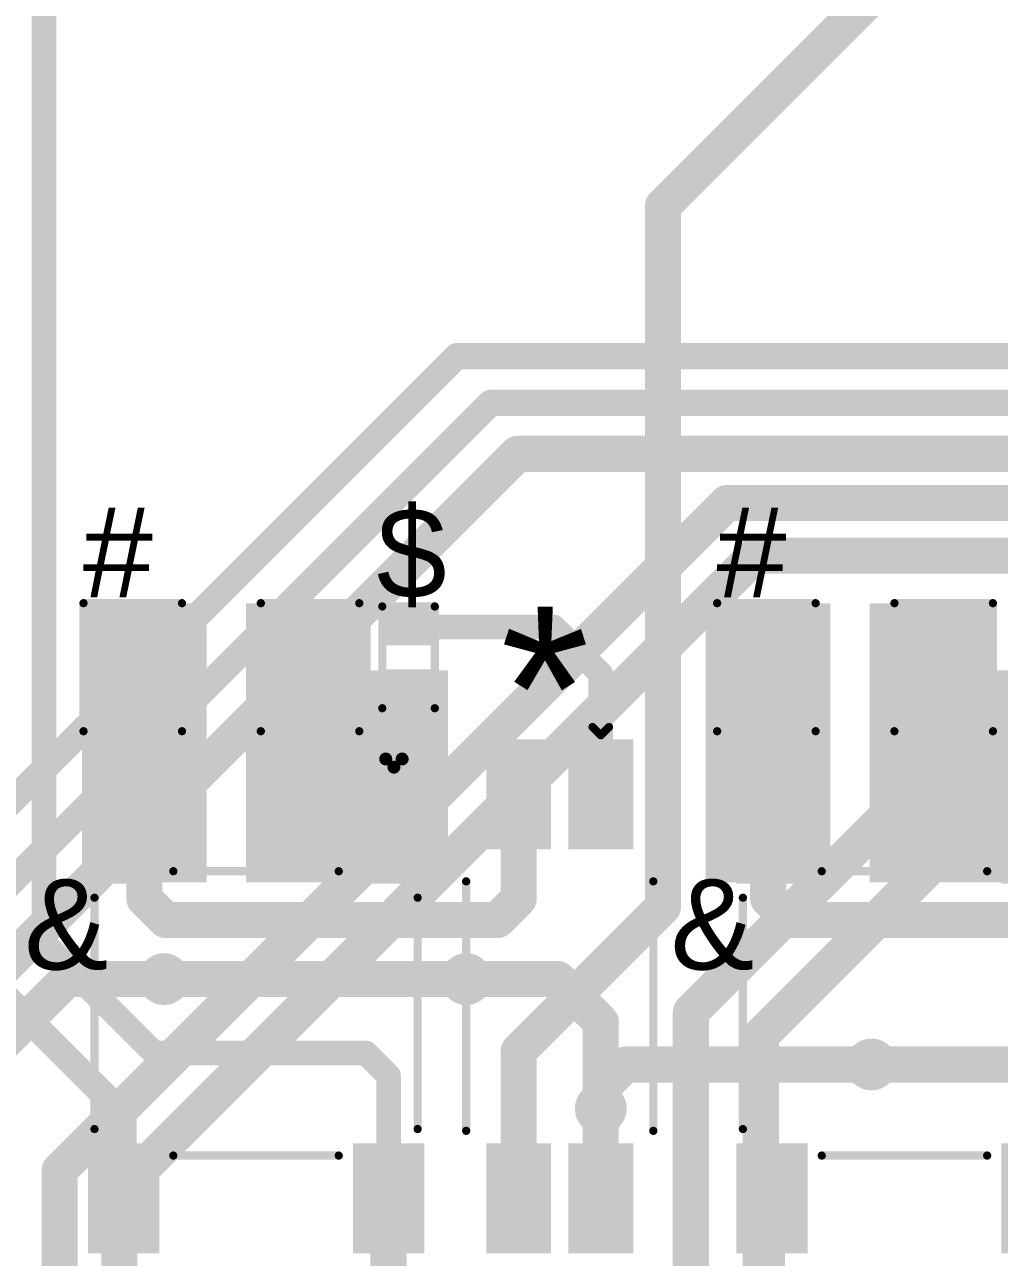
# Model space of a CAD drawing. Header units: millimetres. Extents: x -0.15 to 3.79, y -0.54 to 3.26.
# Drawn here: x 1.431 to 2.025, y 0.299 to 1.05 of the extents above; entities that cross this region are included whole.
import ezdxf

# ---------------------------------------------------------------- set-up
doc = ezdxf.new("R2010")
doc.units = ezdxf.units.MM
doc.header["$MEASUREMENT"] = 0
for name, color, linetype in [('BottomLayer', 5, 'Continuous'), ('BottomSolder', 6, 'Continuous'), ('TopLayer', 1, 'Continuous'), ('TopOverlay', 2, 'Continuous'), ('TopPaste', 8, 'Continuous'), ('TopSolder', 216, 'Continuous'), ('ViaHoleLayer', 16, 'Continuous')]:
    doc.layers.add(name, color=color, linetype=linetype)
doc.styles.add('Arial', font='arial.ttf', dxfattribs={"height": 0.2})

# ---------------------------------------------------------------- blocks, each defined once
blk = doc.blocks.new('C___1206_14')
at = {"layer": 'TopLayer'}
for points in [[(-0.08, 0.035), (-0.02, 0.035), (-0.02, -0.035), (-0.08, -0.035)], [(0.02, 0.035), (0.08, 0.035), (0.08, -0.035), (0.02, -0.035)]]:
    blk.add_hatch(color=1, dxfattribs=at).paths.add_polyline_path(points)
at = {"layer": 'TopPaste'}
for points in [[(-0.08, 0.035), (-0.02, 0.035), (-0.02, -0.035), (-0.08, -0.035)], [(0.02, 0.035), (0.08, 0.035), (0.08, -0.035), (0.02, -0.035)]]:
    blk.add_hatch(color=8, dxfattribs=at).paths.add_polyline_path(points)
at = {"layer": 'TopSolder'}
for points in [[(-0.084, 0.039), (-0.016, 0.039), (-0.016, -0.039), (-0.084, -0.039)], [(0.016, 0.039), (0.084, 0.039), (0.084, -0.039), (0.016, -0.039)]]:
    blk.add_hatch(color=216, dxfattribs=at).paths.add_polyline_path(points)
at = {"layer": 'TopOverlay', "const_width": 0.005}
for points in [[(-0.084, -0.039), (-0.084, 0.039)], [(-0.084, 0.039), (-0.024, 0.039)], [(0.024, 0.039), (0.084, 0.039)], [(0.084, -0.039), (0.084, 0.039)], [(-0.084, -0.039), (-0.024, -0.039)], [(0.024, -0.039), (0.084, -0.039)]]:
    blk.add_lwpolyline(points, dxfattribs=at)
at = {"layer": 'TopOverlay', "const_width": 0.0025}
for points in [[(-0.08525, 0.039, 1), (-0.08275, 0.039, 1)], [(-0.08525, 0.039, 1), (-0.08275, 0.039, 1)], [(-0.02525, 0.039, 1), (-0.02275, 0.039, 1)], [(0.02275, 0.039, 1), (0.02525, 0.039, 1)], [(0.08275, 0.039, 1), (0.08525, 0.039, 1)], [(0.08275, 0.039, 1), (0.08525, 0.039, 1)], [(-0.08525, -0.039, 1), (-0.08275, -0.039, 1)], [(-0.08525, -0.039, 1), (-0.08275, -0.039, 1)], [(-0.02525, -0.039, 1), (-0.02275, -0.039, 1)], [(0.02275, -0.039, 1), (0.02525, -0.039, 1)], [(0.08275, -0.039, 1), (0.08525, -0.039, 1)], [(0.08275, -0.039, 1), (0.08525, -0.039, 1)]]:
    blk.add_lwpolyline(points, format="xyb", close=True, dxfattribs=at)
blk = doc.blocks.new('C___1206_15')
at = {"layer": 'TopLayer'}
for points in [[(-0.08, 0.035), (-0.02, 0.035), (-0.02, -0.035), (-0.08, -0.035)], [(0.02, 0.035), (0.08, 0.035), (0.08, -0.035), (0.02, -0.035)]]:
    blk.add_hatch(color=1, dxfattribs=at).paths.add_polyline_path(points)
at = {"layer": 'TopPaste'}
for points in [[(-0.08, 0.035), (-0.02, 0.035), (-0.02, -0.035), (-0.08, -0.035)], [(0.02, 0.035), (0.08, 0.035), (0.08, -0.035), (0.02, -0.035)]]:
    blk.add_hatch(color=8, dxfattribs=at).paths.add_polyline_path(points)
at = {"layer": 'TopSolder'}
for points in [[(-0.084, 0.039), (-0.016, 0.039), (-0.016, -0.039), (-0.084, -0.039)], [(0.016, 0.039), (0.084, 0.039), (0.084, -0.039), (0.016, -0.039)]]:
    blk.add_hatch(color=216, dxfattribs=at).paths.add_polyline_path(points)
at = {"layer": 'TopOverlay', "const_width": 0.005}
for points in [[(-0.084, -0.039), (-0.084, 0.039)], [(-0.084, 0.039), (-0.024, 0.039)], [(0.024, 0.039), (0.084, 0.039)], [(0.084, -0.039), (0.084, 0.039)], [(-0.084, -0.039), (-0.024, -0.039)], [(0.024, -0.039), (0.084, -0.039)]]:
    blk.add_lwpolyline(points, dxfattribs=at)
at = {"layer": 'TopOverlay', "const_width": 0.0025}
for points in [[(-0.08525, 0.039, 1), (-0.08275, 0.039, 1)], [(-0.08525, 0.039, 1), (-0.08275, 0.039, 1)], [(-0.02525, 0.039, 1), (-0.02275, 0.039, 1)], [(0.02275, 0.039, 1), (0.02525, 0.039, 1)], [(0.08275, 0.039, 1), (0.08525, 0.039, 1)], [(0.08275, 0.039, 1), (0.08525, 0.039, 1)], [(-0.08525, -0.039, 1), (-0.08275, -0.039, 1)], [(-0.08525, -0.039, 1), (-0.08275, -0.039, 1)], [(-0.02525, -0.039, 1), (-0.02275, -0.039, 1)], [(0.02275, -0.039, 1), (0.02525, -0.039, 1)], [(0.08275, -0.039, 1), (0.08525, -0.039, 1)], [(0.08275, -0.039, 1), (0.08525, -0.039, 1)]]:
    blk.add_lwpolyline(points, format="xyb", close=True, dxfattribs=at)
blk = doc.blocks.new('SOP_4_1_27_________B____2_6___43')
at = {"layer": 'TopLayer'}
for points in [[(-0.15256, 0.04075), (-0.0935, 0.04075), (-0.0935, 0.00925), (-0.15256, 0.00925)], [(0.0935, 0.04075), (0.15256, 0.04075), (0.15256, 0.00925), (0.0935, 0.00925)], [(0.0935, 0.04075), (0.15256, 0.04075), (0.15256, 0.00925), (0.0935, 0.00925)], [(-0.15256, -0.00925), (-0.0935, -0.00925), (-0.0935, -0.04075), (-0.15256, -0.04075)], [(0.0935, -0.00925), (0.15256, -0.00925), (0.15256, -0.04075), (0.0935, -0.04075)]]:
    blk.add_hatch(color=1, dxfattribs=at).paths.add_polyline_path(points)
at = {"layer": 'TopPaste'}
for points in [[(-0.15256, 0.04075), (-0.0935, 0.04075), (-0.0935, 0.00925), (-0.15256, 0.00925)], [(0.0935, 0.04075), (0.15256, 0.04075), (0.15256, 0.00925), (0.0935, 0.00925)], [(0.0935, 0.04075), (0.15256, 0.04075), (0.15256, 0.00925), (0.0935, 0.00925)], [(-0.15256, -0.00925), (-0.0935, -0.00925), (-0.0935, -0.04075), (-0.15256, -0.04075)], [(0.0935, -0.00925), (0.15256, -0.00925), (0.15256, -0.04075), (0.0935, -0.04075)]]:
    blk.add_hatch(color=8, dxfattribs=at).paths.add_polyline_path(points)
at = {"layer": 'TopSolder'}
for points in [[(-0.15656, 0.04475), (-0.0895, 0.04475), (-0.0895, 0.00525), (-0.15656, 0.00525)], [(0.0895, 0.04475), (0.15656, 0.04475), (0.15656, 0.00525), (0.0895, 0.00525)], [(0.0895, 0.04475), (0.15656, 0.04475), (0.15656, 0.00525), (0.0895, 0.00525)], [(-0.15656, -0.00525), (-0.0895, -0.00525), (-0.0895, -0.04475), (-0.15656, -0.04475)], [(0.0895, -0.00525), (0.15656, -0.00525), (0.15656, -0.04475), (0.0895, -0.04475)]]:
    blk.add_hatch(color=216, dxfattribs=at).paths.add_polyline_path(points)
at = {"layer": 'TopOverlay', "const_width": 0.005}
for points in [[(0.082, 0.057), (-0.07, 0.057)], [(-0.159, 0.025), (-0.164, 0.03)], [(-0.164, 0.02), (-0.164, 0.03)], [(-0.164, 0.02), (-0.159, 0.025)], [(0.082, -0.057), (-0.07, -0.057)]]:
    blk.add_lwpolyline(points, dxfattribs=at)
at = {"layer": 'TopOverlay', "const_width": 0.0025}
for points in [[(-0.07125, 0.057, 1), (-0.06875, 0.057, 1)], [(0.08075, 0.057, 1), (0.08325, 0.057, 1)], [(-0.16525, 0.03, 1), (-0.16275, 0.03, 1)], [(-0.16525, 0.03, 1), (-0.16275, 0.03, 1)], [(-0.16025, 0.025, 1), (-0.15775, 0.025, 1)], [(-0.16025, 0.025, 1), (-0.15775, 0.025, 1)], [(-0.16525, 0.02, 1), (-0.16275, 0.02, 1)], [(-0.16525, 0.02, 1), (-0.16275, 0.02, 1)], [(-0.07125, -0.057, 1), (-0.06875, -0.057, 1)], [(0.08075, -0.057, 1), (0.08325, -0.057, 1)]]:
    blk.add_lwpolyline(points, format="xyb", close=True, dxfattribs=at)
blk = doc.blocks.new('R___0402_88')
at = {"layer": 'TopLayer'}
for points in [[(-0.0275, -0.0125), (-0.0275, 0.0125), (-0.0095, 0.0125), (-0.0095, -0.0125)], [(0.0095, -0.0125), (0.0095, 0.0125), (0.0275, 0.0125), (0.0275, -0.0125)]]:
    blk.add_hatch(color=1, dxfattribs=at).paths.add_polyline_path(points)
at = {"layer": 'TopPaste'}
for points in [[(-0.0275, -0.0125), (-0.0275, 0.0125), (-0.0095, 0.0125), (-0.0095, -0.0125)], [(0.0095, -0.0125), (0.0095, 0.0125), (0.0275, 0.0125), (0.0275, -0.0125)]]:
    blk.add_hatch(color=8, dxfattribs=at).paths.add_polyline_path(points)
at = {"layer": 'TopSolder'}
for points in [[(-0.02967, -0.01467), (-0.02967, 0.01467), (-0.00733, 0.01467), (-0.00733, -0.01467)], [(0.00733, -0.01467), (0.00733, 0.01467), (0.02967, 0.01467), (0.02967, -0.01467)]]:
    blk.add_hatch(color=216, dxfattribs=at).paths.add_polyline_path(points)
at = {"layer": 'TopOverlay'}
for points, const_width in [([(-0.031, -0.016), (-0.031, 0.016)], 0.005), ([(0.031, 0.016), (-0.031, 0.016)], 0.005), ([(0.031, -0.016), (0.031, 0.016)], 0.005), ([(0.031, -0.016), (-0.031, -0.016)], 0.005), ([(0.032, -0.017), (-0.032, -0.017)], 0.000127)]:
    blk.add_lwpolyline(points, dxfattribs=dict(at, const_width=const_width))
for points, const_width in [([(-0.03225, 0.016, 1), (-0.02975, 0.016, 1)], 0.0025), ([(-0.03225, 0.016, 1), (-0.02975, 0.016, 1)], 0.0025), ([(0.02975, 0.016, 1), (0.03225, 0.016, 1)], 0.0025), ([(0.02975, 0.016, 1), (0.03225, 0.016, 1)], 0.0025), ([(-0.03225, -0.016, 1), (-0.02975, -0.016, 1)], 0.0025), ([(-0.03225, -0.016, 1), (-0.02975, -0.016, 1)], 0.0025), ([(0.02975, -0.016, 1), (0.03225, -0.016, 1)], 0.0025), ([(0.02975, -0.016, 1), (0.03225, -0.016, 1)], 0.0025), ([(-0.03203, -0.017, 1), (-0.03197, -0.017, 1)], 0.0000635), ([(0.03197, -0.017, 1), (0.03203, -0.017, 1)], 0.0000635)]:
    blk.add_lwpolyline(points, format="xyb", close=True, dxfattribs=dict(at, const_width=const_width))
blk = doc.blocks.new('ABS_183')
at = {"layer": 'TopLayer'}
for points in [[(-0.14213, 0.09843), (-0.08307, 0.09843), (-0.08307, 0.06299), (-0.14213, 0.06299)], [(0.08307, 0.09843), (0.14213, 0.09843), (0.14213, 0.06299), (0.08307, 0.06299)], [(-0.14213, -0.06299), (-0.08307, -0.06299), (-0.08307, -0.09843), (-0.14213, -0.09843)], [(0.08307, -0.06299), (0.14213, -0.06299), (0.14213, -0.09843), (0.08307, -0.09843)]]:
    blk.add_hatch(color=1, dxfattribs=at).paths.add_polyline_path(points)
at = {"layer": 'TopPaste'}
for points in [[(-0.14213, 0.09843), (-0.08307, 0.09843), (-0.08307, 0.06299), (-0.14213, 0.06299)], [(0.08307, 0.09843), (0.14213, 0.09843), (0.14213, 0.06299), (0.08307, 0.06299)], [(-0.14213, -0.06299), (-0.08307, -0.06299), (-0.08307, -0.09843), (-0.14213, -0.09843)], [(0.08307, -0.06299), (0.14213, -0.06299), (0.14213, -0.09843), (0.08307, -0.09843)]]:
    blk.add_hatch(color=8, dxfattribs=at).paths.add_polyline_path(points)
at = {"layer": 'TopSolder'}
for points in [[(-0.14613, 0.10243), (-0.07907, 0.10243), (-0.07907, 0.05899), (-0.14613, 0.05899)], [(0.07907, 0.10243), (0.14613, 0.10243), (0.14613, 0.05899), (0.07907, 0.05899)], [(-0.14613, -0.05899), (-0.07907, -0.05899), (-0.07907, -0.10243), (-0.14613, -0.10243)], [(0.07907, -0.05899), (0.14613, -0.05899), (0.14613, -0.10243), (0.07907, -0.10243)]]:
    blk.add_hatch(color=216, dxfattribs=at).paths.add_polyline_path(points)
at = {"layer": 'TopOverlay'}
for points, const_width in [([(0.07047, 0.09843), (-0.07047, 0.09843)], 0.005), ([(-0.155, 0.079), (-0.155, 0.089)], 0.00787), ([(-0.15, 0.084), (-0.155, 0.089)], 0.00787), ([(-0.155, 0.079), (-0.15, 0.084)], 0.00787), ([(-0.08661, -0.05039), (-0.08661, 0.05039)], 0.005), ([(0.08661, -0.05039), (0.08661, 0.05039)], 0.005), ([(0.07047, -0.09843), (-0.07047, -0.09843)], 0.005)]:
    blk.add_lwpolyline(points, dxfattribs=dict(at, const_width=const_width))
for points, const_width in [([(-0.07172, 0.09843, 1), (-0.06922, 0.09843, 1)], 0.0025), ([(0.06922, 0.09843, 1), (0.07172, 0.09843, 1)], 0.0025), ([(-0.15697, 0.089, 1), (-0.15303, 0.089, 1)], 0.00394), ([(-0.15697, 0.089, 1), (-0.15303, 0.089, 1)], 0.00394), ([(-0.15697, 0.079, 1), (-0.15303, 0.079, 1)], 0.00394), ([(-0.15697, 0.079, 1), (-0.15303, 0.079, 1)], 0.00394), ([(-0.15197, 0.084, 1), (-0.14803, 0.084, 1)], 0.00394), ([(-0.15197, 0.084, 1), (-0.14803, 0.084, 1)], 0.00394), ([(-0.08786, 0.05039, 1), (-0.08536, 0.05039, 1)], 0.0025), ([(0.08536, 0.05039, 1), (0.08786, 0.05039, 1)], 0.0025), ([(-0.08786, -0.05039, 1), (-0.08536, -0.05039, 1)], 0.0025), ([(0.08536, -0.05039, 1), (0.08786, -0.05039, 1)], 0.0025), ([(-0.07172, -0.09843, 1), (-0.06922, -0.09843, 1)], 0.0025), ([(0.06922, -0.09843, 1), (0.07172, -0.09843, 1)], 0.0025)]:
    blk.add_lwpolyline(points, format="xyb", close=True, dxfattribs=dict(at, const_width=const_width))
blk = doc.blocks.new('ABS_184')
at = {"layer": 'TopLayer'}
for points in [[(-0.14213, 0.09843), (-0.08307, 0.09843), (-0.08307, 0.06299), (-0.14213, 0.06299)], [(0.08307, 0.09843), (0.14213, 0.09843), (0.14213, 0.06299), (0.08307, 0.06299)], [(-0.14213, -0.06299), (-0.08307, -0.06299), (-0.08307, -0.09843), (-0.14213, -0.09843)], [(0.08307, -0.06299), (0.14213, -0.06299), (0.14213, -0.09843), (0.08307, -0.09843)]]:
    blk.add_hatch(color=1, dxfattribs=at).paths.add_polyline_path(points)
at = {"layer": 'TopPaste'}
for points in [[(-0.14213, 0.09843), (-0.08307, 0.09843), (-0.08307, 0.06299), (-0.14213, 0.06299)], [(0.08307, 0.09843), (0.14213, 0.09843), (0.14213, 0.06299), (0.08307, 0.06299)], [(-0.14213, -0.06299), (-0.08307, -0.06299), (-0.08307, -0.09843), (-0.14213, -0.09843)], [(0.08307, -0.06299), (0.14213, -0.06299), (0.14213, -0.09843), (0.08307, -0.09843)]]:
    blk.add_hatch(color=8, dxfattribs=at).paths.add_polyline_path(points)
at = {"layer": 'TopSolder'}
for points in [[(-0.14613, 0.10243), (-0.07907, 0.10243), (-0.07907, 0.05899), (-0.14613, 0.05899)], [(0.07907, 0.10243), (0.14613, 0.10243), (0.14613, 0.05899), (0.07907, 0.05899)], [(-0.14613, -0.05899), (-0.07907, -0.05899), (-0.07907, -0.10243), (-0.14613, -0.10243)], [(0.07907, -0.05899), (0.14613, -0.05899), (0.14613, -0.10243), (0.07907, -0.10243)]]:
    blk.add_hatch(color=216, dxfattribs=at).paths.add_polyline_path(points)
at = {"layer": 'TopOverlay'}
for points, const_width in [([(0.07047, 0.09843), (-0.07047, 0.09843)], 0.005), ([(-0.15, 0.084), (-0.155, 0.089)], 0.00787), ([(-0.155, 0.079), (-0.155, 0.089)], 0.00787), ([(-0.155, 0.079), (-0.15, 0.084)], 0.00787), ([(-0.08661, -0.05039), (-0.08661, 0.05039)], 0.005), ([(0.08661, -0.05039), (0.08661, 0.05039)], 0.005), ([(0.07047, -0.09843), (-0.07047, -0.09843)], 0.005)]:
    blk.add_lwpolyline(points, dxfattribs=dict(at, const_width=const_width))
for points, const_width in [([(-0.07172, 0.09843, 1), (-0.06922, 0.09843, 1)], 0.0025), ([(0.06922, 0.09843, 1), (0.07172, 0.09843, 1)], 0.0025), ([(-0.15697, 0.089, 1), (-0.15303, 0.089, 1)], 0.00394), ([(-0.15697, 0.089, 1), (-0.15303, 0.089, 1)], 0.00394), ([(-0.15697, 0.079, 1), (-0.15303, 0.079, 1)], 0.00394), ([(-0.15697, 0.079, 1), (-0.15303, 0.079, 1)], 0.00394), ([(-0.15197, 0.084, 1), (-0.14803, 0.084, 1)], 0.00394), ([(-0.15197, 0.084, 1), (-0.14803, 0.084, 1)], 0.00394), ([(-0.08786, 0.05039, 1), (-0.08536, 0.05039, 1)], 0.0025), ([(0.08536, 0.05039, 1), (0.08786, 0.05039, 1)], 0.0025), ([(-0.08786, -0.05039, 1), (-0.08536, -0.05039, 1)], 0.0025), ([(0.08536, -0.05039, 1), (0.08786, -0.05039, 1)], 0.0025), ([(-0.07172, -0.09843, 1), (-0.06922, -0.09843, 1)], 0.0025), ([(0.06922, -0.09843, 1), (0.07172, -0.09843, 1)], 0.0025)]:
    blk.add_lwpolyline(points, format="xyb", close=True, dxfattribs=dict(at, const_width=const_width))

msp = doc.modelspace()

# ---------------------------------------------------------------- hatches: boundary and pattern name
at = {"layer": 'BottomLayer'}
h = msp.add_hatch(color=5, dxfattribs=at)
edge = h.paths.add_edge_path()
edge.add_arc((1.516, 0.469), 0.01181, 0, 360)
h = msp.add_hatch(color=5, dxfattribs=at)
edge = h.paths.add_edge_path()
edge.add_arc((1.70011, 0.469), 0.01181, 0, 360)
h = msp.add_hatch(color=5, dxfattribs=at)
edge = h.paths.add_edge_path()
edge.add_arc((1.947, 0.417), 0.01181, 0, 360)
h = msp.add_hatch(color=5, dxfattribs=at)
edge = h.paths.add_edge_path()
edge.add_arc((1.78211, 0.39011), 0.01181, 0, 360)
at = {"layer": 'BottomSolder'}
h = msp.add_hatch(color=6, dxfattribs=at)
edge = h.paths.add_edge_path()
edge.add_arc((1.516, 0.469), 0.01581, 0, 360)
h = msp.add_hatch(color=6, dxfattribs=at)
edge = h.paths.add_edge_path()
edge.add_arc((1.70011, 0.469), 0.01581, 0, 360)
h = msp.add_hatch(color=6, dxfattribs=at)
edge = h.paths.add_edge_path()
edge.add_arc((1.947, 0.417), 0.01581, 0, 360)
h = msp.add_hatch(color=6, dxfattribs=at)
edge = h.paths.add_edge_path()
edge.add_arc((1.78211, 0.39011), 0.01581, 0, 360)
at = {"layer": 'TopLayer'}
for points in [[(1.466, 0.528), (1.542, 0.528), (1.542, 0.698), (1.466, 0.698)], [(1.566, 0.528), (1.642, 0.528), (1.642, 0.698), (1.566, 0.698)], [(1.846, 0.528), (1.922, 0.528), (1.922, 0.698), (1.846, 0.698)], [(1.946, 0.528), (2.022, 0.528), (2.022, 0.698), (1.946, 0.698)], [(1.628, 0.528), (1.689, 0.528), (1.689, 0.657), (1.628, 0.657)], [(2.008, 0.528), (2.069, 0.528), (2.069, 0.657), (2.008, 0.657)]]:
    msp.add_hatch(color=1, dxfattribs=at).paths.add_polyline_path(points)
h = msp.add_hatch(color=1, dxfattribs=at)
edge = h.paths.add_edge_path()
edge.add_arc((1.516, 0.469), 0.01181, 0, 360)
h = msp.add_hatch(color=1, dxfattribs=at)
edge = h.paths.add_edge_path()
edge.add_arc((1.70011, 0.469), 0.01181, 0, 360)
h = msp.add_hatch(color=1, dxfattribs=at)
edge = h.paths.add_edge_path()
edge.add_arc((1.947, 0.417), 0.01181, 0, 360)
h = msp.add_hatch(color=1, dxfattribs=at)
edge = h.paths.add_edge_path()
edge.add_arc((1.78211, 0.39011), 0.01181, 0, 360)
at = {"layer": 'TopSolder'}
h = msp.add_hatch(color=216, dxfattribs=at)
edge = h.paths.add_edge_path()
edge.add_arc((1.516, 0.469), 0.01581, 0, 360)
h = msp.add_hatch(color=216, dxfattribs=at)
edge = h.paths.add_edge_path()
edge.add_arc((1.70011, 0.469), 0.01581, 0, 360)
h = msp.add_hatch(color=216, dxfattribs=at)
edge = h.paths.add_edge_path()
edge.add_arc((1.947, 0.417), 0.01581, 0, 360)
h = msp.add_hatch(color=216, dxfattribs=at)
edge = h.paths.add_edge_path()
edge.add_arc((1.78211, 0.39011), 0.01581, 0, 360)
at = {"layer": 'ViaHoleLayer'}
h = msp.add_hatch(color=16, dxfattribs=at)
edge = h.paths.add_edge_path()
edge.add_arc((1.516, 0.469), 0.00591, 0, 360)
h = msp.add_hatch(color=16, dxfattribs=at)
edge = h.paths.add_edge_path()
edge.add_arc((1.70011, 0.469), 0.00591, 0, 360)
h = msp.add_hatch(color=16, dxfattribs=at)
edge = h.paths.add_edge_path()
edge.add_arc((1.947, 0.417), 0.00591, 0, 360)
h = msp.add_hatch(color=16, dxfattribs=at)
edge = h.paths.add_edge_path()
edge.add_arc((1.78211, 0.39011), 0.00591, 0, 360)

# ---------------------------------------------------------------- linework, layer by layer
at = {"layer": 'BottomLayer'}
for points, const_width in [([(1.157, 0.311), (1.69454, 0.84854)], 0.016), ([(1.69454, 0.84854), (2.50754, 0.84854)], 0.016), ([(1.102, 0.207), (1.715, 0.82)], 0.016), ([(1.715, 0.82), (2.52, 0.82)], 0.016), ([(1.225, 0.28258), (1.73142, 0.789)], 0.022), ([(1.73142, 0.789), (2.544, 0.789)], 0.022), ([(1.4525, 0.3525), (1.859, 0.759)], 0.022), ([(1.859, 0.759), (2.57, 0.759)], 0.022), ([(1.48878, 0.33978), (1.876, 0.727)], 0.022), ([(1.876, 0.727), (2.592, 0.727)], 0.022), ([(1.837, 0.449), (2.086, 0.698)], 0.022), ([(1.87961, 0.43455), (2.11306, 0.668)], 0.022), ([(1.37711, 0.389), (1.45711, 0.469)], 0.022), ([(1.45711, 0.469), (1.516, 0.469)], 0.022), ([(1.70011, 0.469), (1.756, 0.469)], 0.022), ([(1.756, 0.469), (1.78211, 0.44289)], 0.022), ([(1.837, 0.04373), (1.837, 0.449)], 0.022), ([(1.78211, 0.39011), (1.78211, 0.44289)], 0.022), ([(1.87961, -0.0045), (1.87961, 0.43455)], 0.022), ([(1.947, 0.417), (2.162, 0.417)], 0.022), ([(1.4525, 0.05829), (1.4525, 0.3525)], 0.022), ([(1.48878, -0.0045), (1.48878, 0.33978)], 0.022)]:
    msp.add_lwpolyline(points, dxfattribs=dict(at, const_width=const_width))
for points, const_width in [([(1.69054, 0.84854, 1), (1.69854, 0.84854, 1)], 0.008), ([(1.69054, 0.84854, 1), (1.69854, 0.84854, 1)], 0.008), ([(1.711, 0.82, 1), (1.719, 0.82, 1)], 0.008), ([(1.711, 0.82, 1), (1.719, 0.82, 1)], 0.008), ([(1.72592, 0.789, 1), (1.73692, 0.789, 1)], 0.011), ([(1.72592, 0.789, 1), (1.73692, 0.789, 1)], 0.011), ([(1.8535, 0.759, 1), (1.8645, 0.759, 1)], 0.011), ([(1.8535, 0.759, 1), (1.8645, 0.759, 1)], 0.011), ([(1.8705, 0.727, 1), (1.8815, 0.727, 1)], 0.011), ([(1.8705, 0.727, 1), (1.8815, 0.727, 1)], 0.011), ([(1.45161, 0.469, 1), (1.46261, 0.469, 1)], 0.011), ([(1.45161, 0.469, 1), (1.46261, 0.469, 1)], 0.011), ([(1.5105, 0.469, 1), (1.5215, 0.469, 1)], 0.011), ([(1.69461, 0.469, 1), (1.70561, 0.469, 1)], 0.011), ([(1.7505, 0.469, 1), (1.7615, 0.469, 1)], 0.011), ([(1.7505, 0.469, 1), (1.7615, 0.469, 1)], 0.011), ([(1.8315, 0.449, 1), (1.8425, 0.449, 1)], 0.011), ([(1.8315, 0.449, 1), (1.8425, 0.449, 1)], 0.011), ([(1.77661, 0.44289, 1), (1.78761, 0.44289, 1)], 0.011), ([(1.77661, 0.44289, 1), (1.78761, 0.44289, 1)], 0.011), ([(1.87411, 0.43455, 1), (1.88511, 0.43455, 1)], 0.011), ([(1.87411, 0.43455, 1), (1.88511, 0.43455, 1)], 0.011), ([(1.9415, 0.417, 1), (1.9525, 0.417, 1)], 0.011), ([(1.77661, 0.39011, 1), (1.78761, 0.39011, 1)], 0.011), ([(1.447, 0.3525, 1), (1.458, 0.3525, 1)], 0.011), ([(1.447, 0.3525, 1), (1.458, 0.3525, 1)], 0.011), ([(1.48328, 0.33978, 1), (1.49428, 0.33978, 1)], 0.011), ([(1.48328, 0.33978, 1), (1.49428, 0.33978, 1)], 0.011)]:
    msp.add_lwpolyline(points, format="xyb", close=True, dxfattribs=dict(at, const_width=const_width))
at = {"layer": 'TopLayer'}
for points, const_width in [([(1.82, 0.94), (2.415, 1.535)], 0.022), ([(1.443, 0.491), (1.443, 1.145)], 0.015), ([(1.82, 0.513), (1.82, 0.94)], 0.022), ([(1.663, 0.6835), (1.7535, 0.6835)], 0.015), ([(1.7535, 0.6835), (1.78211, 0.65489)], 0.015), ([(1.78211, 0.58157), (1.78211, 0.65489)], 0.015), ([(1.73211, 0.51789), (1.73211, 0.58157)], 0.022), ([(1.50069, 0.5607), (1.50411, 0.55728)], 0.022), ([(1.88069, 0.5607), (1.88411, 0.55728)], 0.022), ([(1.50411, 0.51789), (1.50411, 0.55728)], 0.022), ([(1.88411, 0.51789), (1.88411, 0.55728)], 0.022), ([(1.50411, 0.51789), (1.517, 0.505)], 0.022), ([(1.71922, 0.505), (1.73211, 0.51789)], 0.022), ([(1.88411, 0.51789), (1.897, 0.505)], 0.022), ([(1.73211, 0.42511), (1.82, 0.513)], 0.022), ([(1.517, 0.505), (1.71922, 0.505)], 0.022), ([(1.897, 0.505), (2.09922, 0.505)], 0.022), ([(1.443, 0.491), (1.51, 0.424)], 0.015), ([(1.516, 0.469), (1.70011, 0.469)], 0.022), ([(1.413, 0.465), (1.4914, 0.3866)], 0.01598), ([(1.73211, 0.3355), (1.73211, 0.42511)], 0.022), ([(1.51, 0.424), (1.639, 0.424)], 0.015), ([(1.639, 0.424), (1.65282, 0.41018)], 0.015), ([(1.78211, 0.4019), (1.79721, 0.417)], 0.022), ([(1.79721, 0.417), (1.947, 0.417)], 0.022), ([(1.65282, 0.3355), (1.65282, 0.41018)], 0.015), ([(1.78211, 0.39011), (1.78211, 0.4019)], 0.022), ([(1.78211, 0.3355), (1.78211, 0.39011)], 0.022), ([(1.4914, 0.3355), (1.4914, 0.3866)], 0.016), ([(1.65282, 0.25626), (1.65282, 0.3355)], 0.022), ([(1.4914, 0.2639), (1.4914, 0.3355)], 0.016), ([(1.8864, 0.2589), (1.8864, 0.3355)], 0.016)]:
    msp.add_lwpolyline(points, dxfattribs=dict(at, const_width=const_width))
for points, const_width in [([(1.8145, 0.94, 1), (1.8255, 0.94, 1)], 0.011), ([(1.8145, 0.94, 1), (1.8255, 0.94, 1)], 0.011), ([(1.65925, 0.6835, 1), (1.66675, 0.6835, 1)], 0.0075), ([(1.74975, 0.6835, 1), (1.75725, 0.6835, 1)], 0.0075), ([(1.74975, 0.6835, 1), (1.75725, 0.6835, 1)], 0.0075), ([(1.77836, 0.65489, 1), (1.78586, 0.65489, 1)], 0.0075), ([(1.77836, 0.65489, 1), (1.78586, 0.65489, 1)], 0.0075), ([(1.72661, 0.58157, 1), (1.73761, 0.58157, 1)], 0.011), ([(1.77836, 0.58157, 1), (1.78586, 0.58157, 1)], 0.0075), ([(1.49519, 0.5607, 1), (1.50619, 0.5607, 1)], 0.011), ([(1.87519, 0.5607, 1), (1.88619, 0.5607, 1)], 0.011), ([(1.49861, 0.55728, 1), (1.50961, 0.55728, 1)], 0.011), ([(1.49861, 0.55728, 1), (1.50961, 0.55728, 1)], 0.011), ([(1.87861, 0.55728, 1), (1.88961, 0.55728, 1)], 0.011), ([(1.87861, 0.55728, 1), (1.88961, 0.55728, 1)], 0.011), ([(1.49861, 0.51789, 1), (1.50961, 0.51789, 1)], 0.011), ([(1.49861, 0.51789, 1), (1.50961, 0.51789, 1)], 0.011), ([(1.72661, 0.51789, 1), (1.73761, 0.51789, 1)], 0.011), ([(1.72661, 0.51789, 1), (1.73761, 0.51789, 1)], 0.011), ([(1.87861, 0.51789, 1), (1.88961, 0.51789, 1)], 0.011), ([(1.87861, 0.51789, 1), (1.88961, 0.51789, 1)], 0.011), ([(1.8145, 0.513, 1), (1.8255, 0.513, 1)], 0.011), ([(1.8145, 0.513, 1), (1.8255, 0.513, 1)], 0.011), ([(1.5115, 0.505, 1), (1.5225, 0.505, 1)], 0.011), ([(1.5115, 0.505, 1), (1.5225, 0.505, 1)], 0.011), ([(1.71372, 0.505, 1), (1.72472, 0.505, 1)], 0.011), ([(1.71372, 0.505, 1), (1.72472, 0.505, 1)], 0.011), ([(1.8915, 0.505, 1), (1.9025, 0.505, 1)], 0.011), ([(1.8915, 0.505, 1), (1.9025, 0.505, 1)], 0.011), ([(1.43925, 0.491, 1), (1.44675, 0.491, 1)], 0.0075), ([(1.43925, 0.491, 1), (1.44675, 0.491, 1)], 0.0075), ([(1.5105, 0.469, 1), (1.5215, 0.469, 1)], 0.011), ([(1.69461, 0.469, 1), (1.70561, 0.469, 1)], 0.011), ([(1.72661, 0.42511, 1), (1.73761, 0.42511, 1)], 0.011), ([(1.72661, 0.42511, 1), (1.73761, 0.42511, 1)], 0.011), ([(1.50625, 0.424, 1), (1.51375, 0.424, 1)], 0.0075), ([(1.50625, 0.424, 1), (1.51375, 0.424, 1)], 0.0075), ([(1.63525, 0.424, 1), (1.64275, 0.424, 1)], 0.0075), ([(1.63525, 0.424, 1), (1.64275, 0.424, 1)], 0.0075), ([(1.79171, 0.417, 1), (1.80271, 0.417, 1)], 0.011), ([(1.79171, 0.417, 1), (1.80271, 0.417, 1)], 0.011), ([(1.9415, 0.417, 1), (1.9525, 0.417, 1)], 0.011), ([(1.64907, 0.41018, 1), (1.65657, 0.41018, 1)], 0.0075), ([(1.64907, 0.41018, 1), (1.65657, 0.41018, 1)], 0.0075), ([(1.77661, 0.4019, 1), (1.78761, 0.4019, 1)], 0.011), ([(1.77661, 0.4019, 1), (1.78761, 0.4019, 1)], 0.011), ([(1.77661, 0.39011, 1), (1.78761, 0.39011, 1)], 0.011), ([(1.77661, 0.39011, 1), (1.78761, 0.39011, 1)], 0.011), ([(1.4874, 0.3866, 1), (1.4954, 0.3866, 1)], 0.008), ([(1.48741, 0.3866, 1), (1.4954, 0.3866, 1)], 0.00799), ([(1.64732, 0.3355, 1), (1.65832, 0.3355, 1)], 0.011), ([(1.72661, 0.3355, 1), (1.73761, 0.3355, 1)], 0.011), ([(1.77661, 0.3355, 1), (1.78761, 0.3355, 1)], 0.011), ([(1.4874, 0.3355, 1), (1.4954, 0.3355, 1)], 0.008), ([(1.4874, 0.3355, 1), (1.4954, 0.3355, 1)], 0.008), ([(1.64907, 0.3355, 1), (1.65657, 0.3355, 1)], 0.0075), ([(1.8824, 0.3355, 1), (1.8904, 0.3355, 1)], 0.008)]:
    msp.add_lwpolyline(points, format="xyb", close=True, dxfattribs=dict(at, const_width=const_width))

# ---------------------------------------------------------------- block references
for name, p in [('C___1206_15', (1.551, 0.659)), ('C___1206_14', (1.937, 0.659))]:
    msp.add_blockref(name, p)
at = {"rotation": 270}
for name, p in [('R___0402_88', (1.665, 0.665)), ('SOP_4_1_27_________B____2_6___43', (1.75711, 0.45854)), ('ABS_184', (1.57211, 0.4481)), ('ABS_183', (1.96711, 0.4481))]:
    msp.add_blockref(name, p, dxfattribs=at)

# ---------------------------------------------------------------- texts
at = {"layer": 'TopOverlay', "style": 'Arial'}
for s, height, p in [('$', 0.055, (1.6455, 0.70094)), ('#', 0.055, (1.4665, 0.70159)), ('#', 0.055, (1.8525, 0.70159)), ('*', 0.1, (1.72091, 0.59591)), ('&', 0.055, (1.43077, 0.47491)), ('&', 0.055, (1.82448, 0.47491))]:
    msp.add_text(s, height=height, dxfattribs=at).set_placement(p)

doc.saveas('drawing.dxf')
